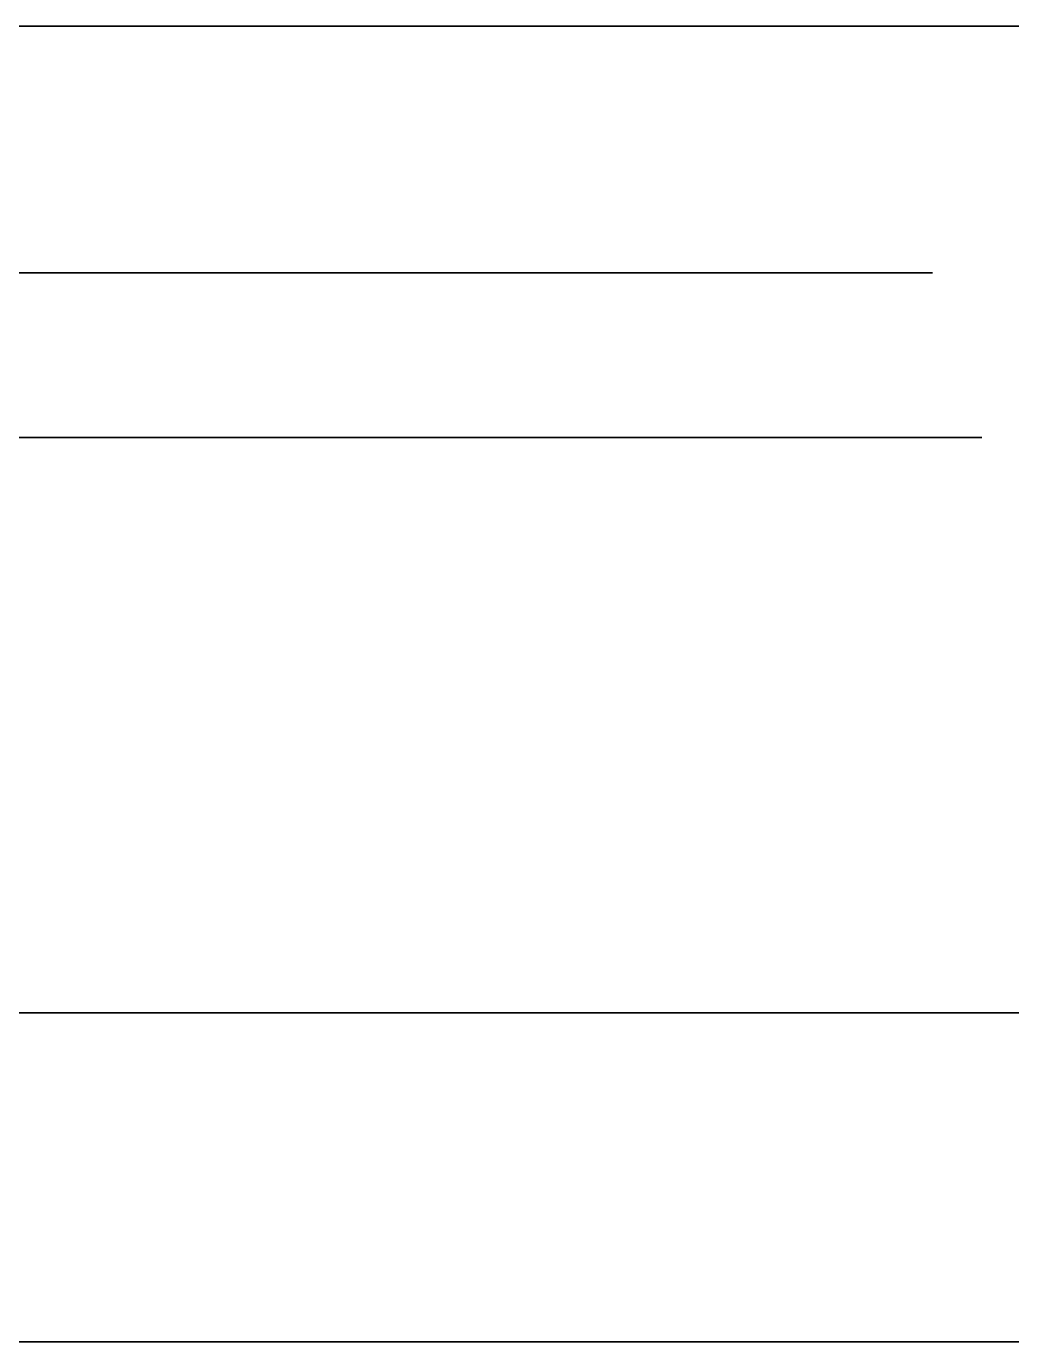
# Model space of a CAD drawing. Header units: centimetres. Extents: x -6.4 to 7.1, y 0 to 33.6.
# Drawn here: x 5.444 to 6.043, y 32.645 to 33.445 of the extents above; entities that cross this region are included whole.
import ezdxf

# ---------------------------------------------------------------- set-up
doc = ezdxf.new("R2010")
doc.units = ezdxf.units.CM
doc.header["$MEASUREMENT"] = 0
for name, color, linetype in [('4. Back Panel v6_Sketch1', 7, 'Continuous'), ('4. Back Panel v6_Sketch11', 7, 'Continuous'), ('4. Back Panel v6_Sketch12', 7, 'Continuous'), ('4. Back Panel v6_Sketch13', 7, 'Continuous'), ('4. Back Panel v6_Sketch14', 7, 'Continuous'), ('4. Back Panel v6_Sketch15', 7, 'Continuous'), ('4. Back Panel v6_Sketch16', 7, 'Continuous'), ('4. Back Panel v6_Sketch17', 7, 'Continuous'), ('4. Back Panel v6_Sketch18', 7, 'Continuous'), ('4. Back Panel v6_Sketch19', 7, 'Continuous'), ('4. Back Panel v6_Sketch2', 7, 'Continuous'), ('4. Back Panel v6_Sketch20', 7, 'Continuous'), ('4. Back Panel v6_Sketch21', 7, 'Continuous'), ('4. Back Panel v6_Sketch22', 7, 'Continuous'), ('4. Back Panel v6_Sketch23', 7, 'Continuous'), ('4. Back Panel v6_Sketch24', 7, 'Continuous'), ('4. Back Panel v6_Sketch25', 7, 'Continuous'), ('4. Back Panel v6_Sketch26', 7, 'Continuous'), ('4. Back Panel v6_Sketch29', 7, 'Continuous'), ('4. Back Panel v6_Sketch3', 7, 'Continuous'), ('4. Back Panel v6_Sketch31', 7, 'Continuous'), ('4. Back Panel v6_Sketch32', 7, 'Continuous'), ('4. Back Panel v6_Sketch33', 7, 'Continuous'), ('4. Back Panel v6_Sketch34', 7, 'Continuous'), ('4. Back Panel v6_Sketch36', 7, 'Continuous'), ('4. Back Panel v6_Sketch37', 7, 'Continuous'), ('4. Back Panel v6_Sketch38', 7, 'Continuous'), ('4. Back Panel v6_Sketch39', 7, 'Continuous'), ('4. Back Panel v6_Sketch6', 7, 'Continuous'), ('4. Back Panel v6_Sketch7', 7, 'Continuous'), ('4. Back Panel v6_Sketch8', 7, 'Continuous'), ('4. Back Panel v6_Sketch9', 7, 'Continuous')]:
    doc.layers.add(name, color=color, linetype=linetype)

# ---------------------------------------------------------------- blocks, each defined once
blk = doc.blocks.new('4.BackPanelv6')
at = {"layer": '4. Back Panel v6_Sketch1'}
for p, q in [((6.55, 0, -10.8), (-6.55, 0, 10.8)), ((-6.55, 0, -10.8), (6.55, 0, 10.8)), ((6.55, 0, 10.8), (-6.55, 0, 10.8)), ((-6.55, 0, -10.8), (6.55, 0, -10.8))]:
    blk.add_line(p, q, dxfattribs=at)
at = {"layer": '4. Back Panel v6_Sketch11'}
for p, q in [((5.375, 0.2, 7.345), (-5.375, 0.2, 7.345)), ((-5.0689, 0.2, -10.225), (5.06924, 0.2, -10.225)), ((4.46, 0.2, 4.72), (5.93, 0.2, 4.72)), ((5.93, 0.2, -7.56), (4.46, 0.2, -7.56)), ((5.20812, 0.2, -10.16892), (5.94387, 0.2, -9.45898)), ((5.475, 0.2, 7.0275), (5.475, 0.2, 7.445))]:
    blk.add_line(p, q, dxfattribs=at)
at = {"layer": '4. Back Panel v6_Sketch11', "extrusion": (0, -1, 0)}
for centre, radius, start, end in [((5.06924, -10.025, -0.2), 0.2, 270, 313.97697), ((5.375, 7.445, -0.2), 0.1, 270, 0), ((5.8125, 7.0275, -0.2), 0.3375, 180, 0)]:
    blk.add_arc(centre, radius, start, end, dxfattribs=at)
at = {"layer": '4. Back Panel v6_Sketch12'}
for p, q in [((-6.55, 0, -10.8), (6.55, 0, -10.8)), ((6.55, 0, 10.8), (-6.55, 0, 10.8)), ((-5.375, 0, 7.345), (5.375, 0, 7.345)), ((5.06924, 0, -10.225), (-5.0689, 0, -10.225)), ((5.94387, 0, -9.45898), (5.20812, 0, -10.16892)), ((5.475, 0, 7.445), (5.475, 0, 7.6625))]:
    blk.add_line(p, q, dxfattribs=at)
at = {"layer": '4. Back Panel v6_Sketch12', "extrusion": (0, -1, 0)}
for centre, radius, start, end in [((4.504, 8.899), 0.77593, 40.30967, 139.69033), ((5.06924, -10.025), 0.2, 270, 313.97697), ((5.375, 7.445), 0.1, 270, 0), ((5.8125, 7.6625), 0.3375, 0, 180)]:
    blk.add_arc(centre, radius, start, end, dxfattribs=at)
at = {"layer": '4. Back Panel v6_Sketch12'}
blk.add_open_spline([(5.0957, 0, 9.40097), (5.16854, 0, 9.3291), (5.2264, 0, 9.24349), (5.30802, 0, 9.05194), (5.32978, 0, 8.94734), (5.33268, 0, 8.73218), (5.31248, 0, 8.62368), (5.23093, 0, 8.41704), (5.16916, 0, 8.32138), (5.0429, 0, 8.18992), (4.98905, 0, 8.14571), (4.8712, 0, 8.06996), (4.80744, 0, 8.03891), (4.74074, 0, 8.01554)], degree=3, knots=[0, 0, 0, 0, 0.306989, 0.306989, 0.624196, 0.624196, 0.951614, 0.951614, 1.289239, 1.289239, 1.496938, 1.496938, 1.708329, 1.708329, 1.708329, 1.708329], dxfattribs=at)
at = {"layer": '4. Back Panel v6_Sketch13'}
for p, q in [((5.375, 0.2, 7.345), (-5.375, 0.2, 7.345)), ((-5.0689, 0.2, -10.225), (5.06924, 0.2, -10.225)), ((5.93, 0.2, -7.56), (4.46, 0.2, -7.56)), ((4.46, 0.2, 4.72), (5.93, 0.2, 4.72)), ((5.20812, 0.2, -10.16892), (5.94387, 0.2, -9.45898)), ((5.475, 0.2, 7.0275), (5.475, 0.2, 7.445))]:
    blk.add_line(p, q, dxfattribs=at)
at = {"layer": '4. Back Panel v6_Sketch13', "extrusion": (0, -1, 0)}
for centre, radius, start, end in [((5.06924, -10.025, -0.2), 0.2, 270, 313.97697), ((5.375, 7.445, -0.2), 0.1, 270, 0), ((5.8125, 7.0275, -0.2), 0.3375, 180, 0)]:
    blk.add_arc(centre, radius, start, end, dxfattribs=at)
at = {"layer": '4. Back Panel v6_Sketch14'}
for p, q in [((6.55, 0, 10.8), (-6.55, 0, 10.8)), ((-6.55, 0, -10.8), (6.55, 0, -10.8)), ((-5.375, 0, 7.345), (5.375, 0, 7.345)), ((5.06924, 0, -10.225), (-5.0689, 0, -10.225)), ((5.94387, 0, -9.45898), (5.20812, 0, -10.16892)), ((5.475, 0, 7.445), (5.475, 0, 7.6625))]:
    blk.add_line(p, q, dxfattribs=at)
at = {"layer": '4. Back Panel v6_Sketch14', "extrusion": (0, -1, 0)}
for centre, radius, start, end in [((4.504, 8.899), 0.77593, 40.30967, 139.69033), ((5.06924, -10.025), 0.2, 270, 313.97697), ((5.375, 7.445), 0.1, 270, 0), ((5.8125, 7.6625), 0.3375, 0, 180)]:
    blk.add_arc(centre, radius, start, end, dxfattribs=at)
at = {"layer": '4. Back Panel v6_Sketch14'}
blk.add_open_spline([(5.0957, 0, 9.40097), (5.16854, 0, 9.3291), (5.2264, 0, 9.24349), (5.30802, 0, 9.05194), (5.32978, 0, 8.94734), (5.33268, 0, 8.73218), (5.31248, 0, 8.62368), (5.23093, 0, 8.41704), (5.16916, 0, 8.32138), (5.0429, 0, 8.18992), (4.98905, 0, 8.14571), (4.8712, 0, 8.06996), (4.80744, 0, 8.03891), (4.74074, 0, 8.01554)], degree=3, knots=[0, 0, 0, 0, 0.306989, 0.306989, 0.624196, 0.624196, 0.951614, 0.951614, 1.289239, 1.289239, 1.496938, 1.496938, 1.708329, 1.708329, 1.708329, 1.708329], dxfattribs=at)
at = {"layer": '4. Back Panel v6_Sketch15'}
for p, q in [((5.375, 0.2, 7.345), (-5.375, 0.2, 7.345)), ((-5.0689, 0.2, -10.225), (5.06924, 0.2, -10.225)), ((5.29358, 0.2, 5.28), (3.7, 0.2, 5.28)), ((5.93, 0.2, -7.56), (4.46, 0.2, -7.56)), ((4.46, 0.2, 4.72), (5.93, 0.2, 4.72)), ((4.91, 0.2, 5.28), (5.51, 0.2, 5.28)), ((5.51, 0.2, 6.18), (4.91, 0.2, 6.18)), ((5.20812, 0.2, -10.16892), (5.94387, 0.2, -9.45898)), ((5.29358, 0.2, 4.72), (5.29358, 0.2, 5.28)), ((5.475, 0.2, 7.0275), (5.475, 0.2, 7.445)), ((5.61, 0.2, 5.38), (5.61, 0.2, 6.08))]:
    blk.add_line(p, q, dxfattribs=at)
at = {"layer": '4. Back Panel v6_Sketch15', "extrusion": (0, -1, 0)}
for centre, radius, start, end in [((5.06924, -10.025, -0.2), 0.2, 270, 313.97697), ((5.375, 7.445, -0.2), 0.1, 270, 0), ((5.8125, 7.0275, -0.2), 0.3375, 180, 0), ((5.51, 6.08, -0.2), 0.1, 0, 90), ((5.51, 5.38, -0.2), 0.1, 270, 0)]:
    blk.add_arc(centre, radius, start, end, dxfattribs=at)
at = {"layer": '4. Back Panel v6_Sketch15'}
blk.add_point((5.61, 0.2, 5.28), dxfattribs=at)
at = {"layer": '4. Back Panel v6_Sketch16'}
for p, q in [((5.51, 0.65, 6.18), (4.91, 0.65, 6.18)), ((4.91, 0.65, 5.28), (5.51, 0.65, 5.28)), ((5.355, 0.65, 5.385), (5.065, 0.65, 6.075)), ((5.065, 0.65, 5.385), (5.355, 0.65, 6.075)), ((5.065, 0.65, 5.435), (5.065, 0.65, 6.025)), ((5.115, 0.65, 6.075), (5.305, 0.65, 6.075)), ((5.305, 0.65, 5.385), (5.115, 0.65, 5.385)), ((5.355, 0.65, 6.025), (5.355, 0.65, 5.435)), ((5.61, 0.65, 5.38), (5.61, 0.65, 6.08))]:
    blk.add_line(p, q, dxfattribs=at)
at = {"layer": '4. Back Panel v6_Sketch16', "extrusion": (0, -1, 0)}
for centre, radius, start, end in [((5.115, 5.435, -0.65), 0.05, 180, 270), ((5.115, 6.025, -0.65), 0.05, 90, 180), ((5.305, 5.435, -0.65), 0.05, 270, 0), ((5.305, 6.025, -0.65), 0.05, 0, 90), ((5.51, 5.38, -0.65), 0.1, 270, 0), ((5.51, 6.08, -0.65), 0.1, 0, 90)]:
    blk.add_arc(centre, radius, start, end, dxfattribs=at)
at = {"layer": '4. Back Panel v6_Sketch16'}
blk.add_point((5.21, 0.65, 5.73), dxfattribs=at)
at = {"layer": '4. Back Panel v6_Sketch17'}
for p, q in [((5.375, 0.2, 7.345), (-5.375, 0.2, 7.345)), ((-5.0689, 0.2, -10.225), (5.06924, 0.2, -10.225)), ((5.93, 0.2, -7.56), (4.46, 0.2, -7.56)), ((4.46, 0.2, 4.72), (5.93, 0.2, 4.72)), ((4.91, 0.2, 6.18), (5.51, 0.2, 6.18)), ((5.51, 0.2, 5.28), (4.91, 0.2, 5.28)), ((4.965, 0.2, -8.9775), (5.3025, 0.2, -8.9775)), ((5.3025, 0.2, -8.9775), (4.965, 0.2, -8.9775)), ((5.20812, 0.2, -10.16892), (5.94387, 0.2, -9.45898)), ((5.3025, 0.2, -8.9775), (5.64, 0.2, -8.9775)), ((5.3025, 0.2, -8.015), (5.3025, 0.2, -8.41)), ((5.3025, 0.2, -8.3525), (5.3025, 0.2, -8.9775)), ((5.3025, 0.2, -8.3525), (5.3025, 0.2, -8.9775)), ((5.3025, 0.2, -8.9775), (5.3025, 0.2, -8.3525)), ((5.475, 0.2, 7.0275), (5.475, 0.2, 7.445)), ((5.61, 0.2, 6.08), (5.61, 0.2, 5.38)), ((5.64, 0.2, -8.9775), (5.64, 0.2, -8.3525))]:
    blk.add_line(p, q, dxfattribs=at)
at = {"layer": '4. Back Panel v6_Sketch17', "extrusion": (0, -1, 0)}
for centre in [(5.3025, -8.3525, -0.2), (5.3025, -8.9775, -0.2)]:
    blk.add_circle(centre, 0.3375, dxfattribs=at)
for centre, radius, start, end in [((5.06924, -10.025, -0.2), 0.2, 270, 313.97697), ((5.375, 7.445, -0.2), 0.1, 270, 0), ((5.8125, 7.0275, -0.2), 0.3375, 180, 0), ((5.51, 5.38, -0.2), 0.1, 270, 0), ((5.51, 6.08, -0.2), 0.1, 0, 90)]:
    blk.add_arc(centre, radius, start, end, dxfattribs=at)
at = {"layer": '4. Back Panel v6_Sketch18'}
blk.add_line((5.64, 0.55, -8.9775), (5.64, 0.55, -8.3525), dxfattribs=at)
at = {"layer": '4. Back Panel v6_Sketch18', "extrusion": (0, -1, 0)}
for centre in [(5.3025, -8.3525, -0.55), (5.3025, -8.9775, -0.55)]:
    blk.add_circle(centre, 0.225, dxfattribs=at)
for centre, start, end in [((5.3025, -8.9775, -0.55), 180, 360), ((5.3025, -8.3525, -0.55), 360, 180)]:
    blk.add_arc(centre, 0.3375, start, end, dxfattribs=at)
at = {"layer": '4. Back Panel v6_Sketch19'}
for p, q in [((5.375, 0.2, 7.345), (-5.375, 0.2, 7.345)), ((-5.0689, 0.2, -10.225), (5.06924, 0.2, -10.225)), ((5.93, 0.2, -7.56), (4.46, 0.2, -7.56)), ((4.46, 0.2, 4.72), (5.93, 0.2, 4.72)), ((5.51, 0.2, 5.28), (4.91, 0.2, 5.28)), ((4.91, 0.2, 6.18), (5.51, 0.2, 6.18)), ((5.57599, 0.2, -9.81395), (5.04599, 0.2, -9.81395)), ((5.20812, 0.2, -10.16892), (5.94387, 0.2, -9.45898)), ((5.475, 0.2, 7.0275), (5.475, 0.2, 7.445)), ((5.61, 0.2, 6.08), (5.61, 0.2, 5.38)), ((5.64, 0.2, -8.3525), (5.64, 0.2, -8.9775))]:
    blk.add_line(p, q, dxfattribs=at)
at = {"layer": '4. Back Panel v6_Sketch19', "extrusion": (0, -1, 0)}
for centre, radius, start, end in [((5.3025, -8.9775, -0.2), 0.3375, 180, 360), ((5.3025, -8.3525, -0.2), 0.3375, 360, 180), ((5.06924, -10.025, -0.2), 0.2, 270, 313.97697), ((5.375, 7.445, -0.2), 0.1, 270, 0), ((5.8125, 7.0275, -0.2), 0.3375, 180, 0), ((5.51, 5.38, -0.2), 0.1, 270, 0), ((5.51, 6.08, -0.2), 0.1, 0, 90)]:
    blk.add_arc(centre, radius, start, end, dxfattribs=at)
at = {"layer": '4. Back Panel v6_Sketch2'}
for p, q in [((-6.55, 0, -10.8), (6.55, 0, -10.8)), ((-6.55, 0, 10.8), (6.55, 0, 10.8)), ((6.55, 0, 10.8), (-6.55, 0, 10.8)), ((-6.55, 0, -10.8), (6.55, 0, -10.8)), ((6.55, 0, 6.52), (-4.98, 0, 6.52)), ((6.55, 0, -9.36), (-4.98, 0, -9.36)), ((6.55, 0, 10.8), (4.26, 0, 10.8)), ((6.55, 0, -10.8), (4.26, 0, -10.8)), ((4.46, 0, -7.56), (5.93, 0, -7.56)), ((4.46, 0, 4.72), (5.93, 0, 4.72))]:
    blk.add_line(p, q, dxfattribs=at)
at = {"layer": '4. Back Panel v6_Sketch20'}
for p, q in [((5.375, 0.2, 7.345), (-5.375, 0.2, 7.345)), ((-5.0689, 0.2, -10.225), (5.06924, 0.2, -10.225)), ((0.5148, 0.2, 6.867), (6.15, 0.2, 6.867)), ((5.93, 0.2, -7.56), (4.46, 0.2, -7.56)), ((4.46, 0.2, 4.72), (5.93, 0.2, 4.72)), ((6.15, 0.2, 6.867), (4.814, 0.2, 6.867)), ((4.91, 0.2, 6.18), (5.51, 0.2, 6.18)), ((5.51, 0.2, 5.28), (4.91, 0.2, 5.28)), ((5.20812, 0.2, -10.16892), (5.94387, 0.2, -9.45898)), ((5.475, 0.2, 7.0275), (5.475, 0.2, 7.445)), ((5.61, 0.2, 6.08), (5.61, 0.2, 5.38)), ((5.64, 0.2, -8.3525), (5.64, 0.2, -8.9775))]:
    blk.add_line(p, q, dxfattribs=at)
at = {"layer": '4. Back Panel v6_Sketch20', "extrusion": (0, -1, 0)}
for centre, radius, start, end in [((5.3025, -8.9775, -0.2), 0.3375, 180, 360), ((5.3025, -8.3525, -0.2), 0.3375, 360, 180), ((5.06924, -10.025, -0.2), 0.2, 270, 313.97697), ((5.375, 7.445, -0.2), 0.1, 270, 0), ((5.8125, 7.0275, -0.2), 0.3375, 180, 0), ((5.51, 5.38, -0.2), 0.1, 270, 0), ((5.51, 6.08, -0.2), 0.1, 0, 90)]:
    blk.add_arc(centre, radius, start, end, dxfattribs=at)
at = {"layer": '4. Back Panel v6_Sketch21'}
for p, q in [((6.55, 0.8, -10.8), (-6.55, 0.8, -10.8)), ((-6.55, 0.8, 10.8), (6.55, 0.8, 10.8)), ((4.46, 0.8, -7.56), (5.93, 0.8, -7.56)), ((5.93, 0.8, 4.72), (4.46, 0.8, 4.72)), ((5.065, 0.8, 6.025), (5.065, 0.8, 5.435)), ((5.305, 0.8, 6.075), (5.115, 0.8, 6.075)), ((5.115, 0.8, 5.385), (5.305, 0.8, 5.385)), ((5.355, 0.8, 5.435), (5.355, 0.8, 6.025))]:
    blk.add_line(p, q, dxfattribs=at)
at = {"layer": '4. Back Panel v6_Sketch21', "extrusion": (0, 1, 0)}
for centre in [(-5.3025, -8.9775, 0.8), (-5.3025, -8.3525, 0.8), (-5.8125, 7.6625, 0.8), (-5.8125, 7.0275, 0.8)]:
    blk.add_circle(centre, 0.225, dxfattribs=at)
for centre, radius, start, end in [((-4.504, 8.899, 0.8), 0.77594, 112.30967, 211.69033), ((-5.115, 6.025, 0.8), 0.05, 0, 90), ((-5.115, 5.435, 0.8), 0.05, 270, 0), ((-5.305, 6.025, 0.8), 0.05, 90, 180), ((-5.305, 5.435, 0.8), 0.05, 180, 270)]:
    blk.add_arc(centre, radius, start, end, dxfattribs=at)
at = {"layer": '4. Back Panel v6_Sketch21'}
blk.add_open_spline([(3.73693, 0.8, 8.40085), (3.8079, 0.8, 8.30772), (3.89613, 0.8, 8.22914), (4.09509, 0.8, 8.11253), (4.20323, 0.8, 8.0745), (4.42467, 0.8, 8.04315), (4.53564, 0.8, 8.04884), (4.74564, 0.8, 8.1022), (4.84297, 0.8, 8.14809), (4.97852, 0.8, 8.24867), (5.02402, 0.8, 8.29142), (5.10325, 0.8, 8.38577), (5.13692, 0.8, 8.43686), (5.16424, 0.8, 8.49138)], degree=3, knots=[0, 0, 0, 0, 0.351258, 0.351258, 0.692283, 0.692283, 1.02307, 1.02307, 1.343614, 1.343614, 1.530785, 1.530785, 1.714269, 1.714269, 1.714269, 1.714269], dxfattribs=at)
at = {"layer": '4. Back Panel v6_Sketch22'}
for p, q in [((-6.55, 0.8, 10.8), (6.55, 0.8, 10.8)), ((6.55, 0.8, -10.8), (-6.55, 0.8, -10.8)), ((4.46, 0.8, -7.56), (5.93, 0.8, -7.56)), ((5.93, 0.8, 4.72), (4.46, 0.8, 4.72)), ((5.065, 0.8, 6.025), (5.065, 0.8, 5.435)), ((5.115, 0.8, 5.385), (5.305, 0.8, 5.385)), ((5.305, 0.8, 6.075), (5.115, 0.8, 6.075)), ((5.355, 0.8, 5.435), (5.355, 0.8, 6.025)), ((5.5525, 0.8, 7.0275), (5.5525, 0.8, 7.6625)), ((5.8125, 0.8, 7.6625), (5.5525, 0.8, 7.6625)), ((5.8125, 0.8, 7.0275), (5.5525, 0.8, 7.0275)), ((5.5525, 0.8, 7.6625), (5.8125, 0.8, 7.6625))]:
    blk.add_line(p, q, dxfattribs=at)
at = {"layer": '4. Back Panel v6_Sketch22', "extrusion": (0, 1, 0)}
for centre, radius in [((-5.3025, -8.3525, 0.8), 0.225), ((-5.3025, -8.9775, 0.8), 0.225), ((-5.8125, 7.6625, 0.8), 0.26), ((-5.8125, 7.0275, 0.8), 0.26), ((-5.8125, 7.0275, 0.8), 0.225), ((-5.8125, 7.6625, 0.8), 0.225)]:
    blk.add_circle(centre, radius, dxfattribs=at)
for centre, radius, start, end in [((-4.504, 8.899, 0.8), 0.77594, 112.30967, 211.69033), ((-5.115, 5.435, 0.8), 0.05, 270, 0), ((-5.115, 6.025, 0.8), 0.05, 0, 90), ((-5.305, 5.435, 0.8), 0.05, 180, 270), ((-5.305, 6.025, 0.8), 0.05, 90, 180)]:
    blk.add_arc(centre, radius, start, end, dxfattribs=at)
at = {"layer": '4. Back Panel v6_Sketch22'}
blk.add_open_spline([(3.73693, 0.8, 8.40085), (3.8079, 0.8, 8.30772), (3.89613, 0.8, 8.22914), (4.09509, 0.8, 8.11253), (4.20323, 0.8, 8.0745), (4.42467, 0.8, 8.04315), (4.53564, 0.8, 8.04884), (4.74564, 0.8, 8.1022), (4.84297, 0.8, 8.14809), (4.97852, 0.8, 8.24867), (5.02402, 0.8, 8.29142), (5.10325, 0.8, 8.38577), (5.13692, 0.8, 8.43686), (5.16424, 0.8, 8.49138)], degree=3, knots=[0, 0, 0, 0, 0.351258, 0.351258, 0.692283, 0.692283, 1.02307, 1.02307, 1.343614, 1.343614, 1.530785, 1.530785, 1.714269, 1.714269, 1.714269, 1.714269], dxfattribs=at)
at = {"layer": '4. Back Panel v6_Sketch23'}
for p, q in [((5.375, 0.2, 7.345), (-5.375, 0.2, 7.345)), ((-5.0689, 0.2, -10.225), (5.06924, 0.2, -10.225)), ((4.46, 0.2, 4.72), (5.93, 0.2, 4.72)), ((5.93, 0.2, -7.56), (4.46, 0.2, -7.56)), ((5.51, 0.2, 5.28), (4.91, 0.2, 5.28)), ((4.91, 0.2, 6.18), (5.51, 0.2, 6.18)), ((5.20812, 0.2, -10.16892), (5.94387, 0.2, -9.45898)), ((5.475, 0.2, 7.0275), (5.475, 0.2, 7.445)), ((5.61, 0.2, 6.08), (5.61, 0.2, 5.38)), ((5.64, 0.2, -8.3525), (5.64, 0.2, -8.9775))]:
    blk.add_line(p, q, dxfattribs=at)
at = {"layer": '4. Back Panel v6_Sketch23', "extrusion": (0, -1, 0)}
for centre, radius, start, end in [((5.3025, -8.9775, -0.2), 0.3375, 180, 360), ((5.3025, -8.3525, -0.2), 0.3375, 360, 180), ((5.06924, -10.025, -0.2), 0.2, 270, 313.97697), ((5.375, 7.445, -0.2), 0.1, 270, 0), ((5.8125, 7.0275, -0.2), 0.3375, 180, 0), ((5.51, 6.08, -0.2), 0.1, 0, 90), ((5.51, 5.38, -0.2), 0.1, 270, 0)]:
    blk.add_arc(centre, radius, start, end, dxfattribs=at)
at = {"layer": '4. Back Panel v6_Sketch24'}
for p, q in [((5.375, 0.2, 7.345), (-5.375, 0.2, 7.345)), ((-5.0689, 0.2, -10.225), (5.06924, 0.2, -10.225)), ((5.93, 0.2, -7.56), (4.46, 0.2, -7.56)), ((4.46, 0.2, 4.72), (5.93, 0.2, 4.72)), ((4.91, 0.2, 6.18), (5.51, 0.2, 6.18)), ((5.51, 0.2, 5.28), (4.91, 0.2, 5.28)), ((5.20812, 0.2, -10.16892), (5.94387, 0.2, -9.45898)), ((5.475, 0.2, 7.0275), (5.475, 0.2, 7.445)), ((5.61, 0.2, 6.08), (5.61, 0.2, 5.38)), ((5.64, 0.2, -8.3525), (5.64, 0.2, -8.9775))]:
    blk.add_line(p, q, dxfattribs=at)
at = {"layer": '4. Back Panel v6_Sketch24', "extrusion": (0, -1, 0)}
for centre, radius, start, end in [((5.3025, -8.3525, -0.2), 0.3375, 360, 180), ((5.3025, -8.9775, -0.2), 0.3375, 180, 360), ((5.06924, -10.025, -0.2), 0.2, 270, 313.97697), ((5.375, 7.445, -0.2), 0.1, 270, 0), ((5.8125, 7.0275, -0.2), 0.3375, 180, 0), ((5.51, 5.38, -0.2), 0.1, 270, 0), ((5.51, 6.08, -0.2), 0.1, 0, 90)]:
    blk.add_arc(centre, radius, start, end, dxfattribs=at)
at = {"layer": '4. Back Panel v6_Sketch25'}
for p, q in [((5.375, 0.2, 7.345), (-5.375, 0.2, 7.345)), ((-5.0689, 0.2, -10.225), (5.06924, 0.2, -10.225)), ((5.93, 0.2, -7.56), (4.46, 0.2, -7.56)), ((4.46, 0.2, 4.72), (5.93, 0.2, 4.72)), ((5.51, 0.2, 5.28), (4.91, 0.2, 5.28)), ((4.91, 0.2, 6.18), (5.51, 0.2, 6.18)), ((5.20812, 0.2, -10.16892), (5.94387, 0.2, -9.45898)), ((5.475, 0.2, 7.0275), (5.475, 0.2, 7.445)), ((5.61, 0.2, 6.08), (5.61, 0.2, 5.38)), ((5.64, 0.2, -8.3525), (5.64, 0.2, -8.9775))]:
    blk.add_line(p, q, dxfattribs=at)
at = {"layer": '4. Back Panel v6_Sketch25', "extrusion": (0, -1, 0)}
for centre, radius, start, end in [((5.3025, -8.9775, -0.2), 0.3375, 180, 360), ((5.3025, -8.3525, -0.2), 0.3375, 360, 180), ((5.06924, -10.025, -0.2), 0.2, 270, 313.97697), ((5.375, 7.445, -0.2), 0.1, 270, 0), ((5.8125, 7.0275, -0.2), 0.3375, 180, 0), ((5.51, 5.38, -0.2), 0.1, 270, 0), ((5.51, 6.08, -0.2), 0.1, 0, 90)]:
    blk.add_arc(centre, radius, start, end, dxfattribs=at)
at = {"layer": '4. Back Panel v6_Sketch26'}
for p, q in [((5.375, 0.2, 7.345), (-5.375, 0.2, 7.345)), ((-5.0689, 0.2, -10.225), (5.06924, 0.2, -10.225)), ((5.93, 0.2, -7.56), (4.46, 0.2, -7.56)), ((4.46, 0.2, 4.72), (5.93, 0.2, 4.72)), ((5.51, 0.2, 5.28), (4.91, 0.2, 5.28)), ((4.91, 0.2, 6.18), (5.51, 0.2, 6.18)), ((5.20812, 0.2, -10.16892), (5.94387, 0.2, -9.45898)), ((5.475, 0.2, 7.0275), (5.475, 0.2, 7.445)), ((5.61, 0.2, 6.08), (5.61, 0.2, 5.38)), ((5.64, 0.2, -8.3525), (5.64, 0.2, -8.9775))]:
    blk.add_line(p, q, dxfattribs=at)
at = {"layer": '4. Back Panel v6_Sketch26', "extrusion": (0, -1, 0)}
for centre, radius, start, end in [((5.3025, -8.9775, -0.2), 0.3375, 180, 360), ((5.3025, -8.3525, -0.2), 0.3375, 360, 180), ((5.06924, -10.025, -0.2), 0.2, 270, 313.97697), ((5.375, 7.445, -0.2), 0.1, 270, 0), ((5.8125, 7.0275, -0.2), 0.3375, 180, 0), ((5.51, 6.08, -0.2), 0.1, 0, 90), ((5.51, 5.38, -0.2), 0.1, 270, 0)]:
    blk.add_arc(centre, radius, start, end, dxfattribs=at)
at = {"layer": '4. Back Panel v6_Sketch29'}
for p, q in [((-6.55, 0.8, -10.8), (6.55, 0.8, -10.8)), ((5.05, 0.8, -10.8), (6.55, 0.8, -10.8)), ((6.55, 0, -10.8), (-6.55, 0, -10.8)), ((6.55, 0, -10.8), (5.05, 0, -10.8))]:
    blk.add_line(p, q, dxfattribs=at)
at = {"layer": '4. Back Panel v6_Sketch3'}
for p, q in [((6.55, 0, 10.8), (-6.55, 0, 10.8)), ((-6.55, 0, 6.52), (6.55, 0, 6.52)), ((-6.55, 0, 10.8), (6.55, 0, 10.8)), ((-6.55, 0, -10.8), (6.55, 0, -10.8)), ((6.55, 0, 10.8), (3, 0, 10.8)), ((3, 0, 6.52), (6.55, 0, 6.52)), ((4.46, 0, 4.72), (5.93, 0, 4.72)), ((5.93, 0, -7.56), (4.46, 0, -7.56))]:
    blk.add_line(p, q, dxfattribs=at)
at = {"layer": '4. Back Panel v6_Sketch31'}
for p, q in [((-6.55, 0.8, 10.8), (6.55, 0.8, 10.8)), ((5.93, 0.8, 4.72), (4.46, 0.8, 4.72)), ((4.46, 0.8, -7.56), (5.93, 0.8, -7.56)), ((5.0425, 0.8, -8.9775), (5.5625, 0.8, -8.9775)), ((5.5625, 0.8, -8.3525), (5.0425, 0.8, -8.3525)), ((6.55, 0.8, -10.8), (5.05, 0.8, -10.8)), ((5.065, 0.8, 6.025), (5.065, 0.8, 5.435)), ((5.115, 0.8, 5.385), (5.305, 0.8, 5.385)), ((5.305, 0.8, 6.075), (5.115, 0.8, 6.075)), ((5.3025, 0.8, -8.3525), (5.5625, 0.8, -8.3525)), ((5.355, 0.8, 5.435), (5.355, 0.8, 6.025)), ((5.4825, 0.8, 7.6625), (5.4825, 0.8, 7.0275)), ((5.5625, 0.8, -8.9775), (5.5625, 0.8, -8.3525))]:
    blk.add_line(p, q, dxfattribs=at)
at = {"layer": '4. Back Panel v6_Sketch31', "extrusion": (0, 1, 0)}
for centre, radius in [((-5.3025, -8.9775, 0.8), 0.26), ((-5.3025, -8.3525, 0.8), 0.26), ((-5.3025, -8.3525, 0.8), 0.225), ((-5.3025, -8.9775, 0.8), 0.225)]:
    blk.add_circle(centre, radius, dxfattribs=at)
for centre, radius, start, end in [((-4.504, 8.899, 0.8), 0.77594, 112.30967, 211.69033), ((-5.115, 5.435, 0.8), 0.05, 270, 0), ((-5.115, 6.025, 0.8), 0.05, 0, 90), ((-5.305, 6.025, 0.8), 0.05, 90, 180), ((-5.305, 5.435, 0.8), 0.05, 180, 270), ((-5.8125, 7.6625, 0.8), 0.33, 360, 180), ((-5.8125, 7.0275, 0.8), 0.33, 180, 0)]:
    blk.add_arc(centre, radius, start, end, dxfattribs=at)
at = {"layer": '4. Back Panel v6_Sketch31'}
blk.add_open_spline([(3.73693, 0.8, 8.40085), (3.8079, 0.8, 8.30772), (3.89613, 0.8, 8.22914), (4.09509, 0.8, 8.11253), (4.20323, 0.8, 8.0745), (4.42467, 0.8, 8.04315), (4.53564, 0.8, 8.04884), (4.74564, 0.8, 8.1022), (4.84297, 0.8, 8.14809), (4.97852, 0.8, 8.24867), (5.02402, 0.8, 8.29142), (5.10325, 0.8, 8.38577), (5.13692, 0.8, 8.43686), (5.16424, 0.8, 8.49138)], degree=3, knots=[0, 0, 0, 0, 0.351258, 0.351258, 0.692283, 0.692283, 1.02307, 1.02307, 1.343614, 1.343614, 1.530785, 1.530785, 1.714269, 1.714269, 1.714269, 1.714269], dxfattribs=at)
at = {"layer": '4. Back Panel v6_Sketch32'}
for p, q in [((-6.55, 0.8, 10.8), (6.55, 0.8, 10.8)), ((5.93, 0.8, 4.72), (4.46, 0.8, 4.72)), ((4.46, 0.8, -7.56), (5.93, 0.8, -7.56)), ((6.55, 0.8, -10.8), (5.05, 0.8, -10.8)), ((5.065, 0.8, 6.025), (5.065, 0.8, 5.435)), ((5.115, 0.8, 5.385), (5.305, 0.8, 5.385)), ((5.305, 0.8, 6.075), (5.115, 0.8, 6.075)), ((5.355, 0.8, 5.435), (5.355, 0.8, 6.025)), ((5.4825, 0.8, 7.6625), (5.4825, 0.8, 7.0275)), ((5.6375, 0.8, -8.9775), (5.6375, 0.8, -8.3525))]:
    blk.add_line(p, q, dxfattribs=at)
at = {"layer": '4. Back Panel v6_Sketch32', "extrusion": (0, 1, 0)}
for centre, radius, start, end in [((-4.504, 8.899, 0.8), 0.77594, 112.30967, 211.69033), ((-5.3025, -8.3525, 0.8), 0.335, 0, 180), ((-5.3025, -8.9775, 0.8), 0.335, 180, 0), ((-5.115, 5.435, 0.8), 0.05, 270, 0), ((-5.115, 6.025, 0.8), 0.05, 0, 90), ((-5.305, 5.435, 0.8), 0.05, 180, 270), ((-5.305, 6.025, 0.8), 0.05, 90, 180), ((-5.8125, 7.0275, 0.8), 0.33, 180, 0), ((-5.8125, 7.6625, 0.8), 0.33, 360, 180)]:
    blk.add_arc(centre, radius, start, end, dxfattribs=at)
at = {"layer": '4. Back Panel v6_Sketch32'}
blk.add_open_spline([(3.73693, 0.8, 8.40085), (3.8079, 0.8, 8.30772), (3.89613, 0.8, 8.22914), (4.09509, 0.8, 8.11253), (4.20323, 0.8, 8.0745), (4.42467, 0.8, 8.04315), (4.53564, 0.8, 8.04884), (4.74564, 0.8, 8.1022), (4.84297, 0.8, 8.14809), (4.97852, 0.8, 8.24867), (5.02402, 0.8, 8.29142), (5.10325, 0.8, 8.38577), (5.13692, 0.8, 8.43686), (5.16424, 0.8, 8.49138)], degree=3, knots=[0, 0, 0, 0, 0.351258, 0.351258, 0.692283, 0.692283, 1.02307, 1.02307, 1.343614, 1.343614, 1.530785, 1.530785, 1.714269, 1.714269, 1.714269, 1.714269], dxfattribs=at)
at = {"layer": '4. Back Panel v6_Sketch33'}
for p, q in [((-6.55, 0.8, -10.8), (6.55, 0.8, -10.8)), ((6.55, 0.8, -9.87), (-6.55, 0.8, -9.87)), ((-6.55, 0.8, 10.8), (6.55, 0.8, 10.8)), ((5.93, 0.8, 4.72), (4.46, 0.8, 4.72)), ((4.46, 0.8, -7.56), (5.93, 0.8, -7.56)), ((6.55, 0.8, -10.8), (5.05, 0.8, -10.8)), ((5.065, 0.8, 6.025), (5.065, 0.8, 5.435)), ((5.115, 0.8, 5.385), (5.305, 0.8, 5.385)), ((5.305, 0.8, 6.075), (5.115, 0.8, 6.075)), ((5.355, 0.8, 5.435), (5.355, 0.8, 6.025)), ((5.4825, 0.8, 7.6625), (5.4825, 0.8, 7.0275)), ((5.6375, 0.8, -8.9775), (5.6375, 0.8, -8.3525))]:
    blk.add_line(p, q, dxfattribs=at)
at = {"layer": '4. Back Panel v6_Sketch33', "extrusion": (0, 1, 0)}
for centre, radius, start, end in [((-4.504, 8.899, 0.8), 0.77594, 112.30967, 211.69033), ((-5.3025, -8.3525, 0.8), 0.335, 0, 180), ((-5.3025, -8.9775, 0.8), 0.335, 180, 0), ((-5.115, 6.025, 0.8), 0.05, 0, 90), ((-5.115, 5.435, 0.8), 0.05, 270, 0), ((-5.305, 6.025, 0.8), 0.05, 90, 180), ((-5.305, 5.435, 0.8), 0.05, 180, 270), ((-5.8125, 7.6625, 0.8), 0.33, 360, 180), ((-5.8125, 7.0275, 0.8), 0.33, 180, 0)]:
    blk.add_arc(centre, radius, start, end, dxfattribs=at)
at = {"layer": '4. Back Panel v6_Sketch33'}
blk.add_open_spline([(3.73693, 0.8, 8.40085), (3.8079, 0.8, 8.30772), (3.89613, 0.8, 8.22914), (4.09509, 0.8, 8.11253), (4.20323, 0.8, 8.0745), (4.42467, 0.8, 8.04315), (4.53564, 0.8, 8.04884), (4.74564, 0.8, 8.1022), (4.84297, 0.8, 8.14809), (4.97852, 0.8, 8.24867), (5.02402, 0.8, 8.29142), (5.10325, 0.8, 8.38577), (5.13692, 0.8, 8.43686), (5.16424, 0.8, 8.49138)], degree=3, knots=[0, 0, 0, 0, 0.351258, 0.351258, 0.692283, 0.692283, 1.02307, 1.02307, 1.343614, 1.343614, 1.530785, 1.530785, 1.714269, 1.714269, 1.714269, 1.714269], dxfattribs=at)
at = {"layer": '4. Back Panel v6_Sketch34'}
for p, q in [((-6.55, 0.8, 10.8), (6.55, 0.8, 10.8)), ((4.46, 0.8, -7.56), (5.93, 0.8, -7.56)), ((5.93, 0.8, 4.72), (4.46, 0.8, 4.72)), ((6.55, 0.8, -10.8), (5.05, 0.8, -10.8)), ((5.065, 0.8, 6.025), (5.065, 0.8, 5.435)), ((5.305, 0.8, 6.075), (5.115, 0.8, 6.075)), ((5.115, 0.8, 5.385), (5.305, 0.8, 5.385)), ((5.355, 0.8, 5.435), (5.355, 0.8, 6.025)), ((5.4825, 0.8, 7.6625), (5.4825, 0.8, 7.0275)), ((5.6375, 0.8, -8.9775), (5.6375, 0.8, -8.3525))]:
    blk.add_line(p, q, dxfattribs=at)
at = {"layer": '4. Back Panel v6_Sketch34', "extrusion": (0, 1, 0)}
for centre, radius, start, end in [((-4.504, 8.899, 0.8), 0.77594, 112.30967, 211.69033), ((-5.3025, -8.9775, 0.8), 0.335, 180, 0), ((-5.3025, -8.3525, 0.8), 0.335, 0, 180), ((-5.115, 5.435, 0.8), 0.05, 270, 0), ((-5.115, 6.025, 0.8), 0.05, 0, 90), ((-5.305, 5.435, 0.8), 0.05, 180, 270), ((-5.305, 6.025, 0.8), 0.05, 90, 180), ((-5.8125, 7.0275, 0.8), 0.33, 180, 0), ((-5.8125, 7.6625, 0.8), 0.33, 360, 180)]:
    blk.add_arc(centre, radius, start, end, dxfattribs=at)
at = {"layer": '4. Back Panel v6_Sketch34'}
blk.add_open_spline([(3.73693, 0.8, 8.40085), (3.8079, 0.8, 8.30772), (3.89613, 0.8, 8.22914), (4.09509, 0.8, 8.11253), (4.20323, 0.8, 8.0745), (4.42467, 0.8, 8.04315), (4.53564, 0.8, 8.04884), (4.74564, 0.8, 8.1022), (4.84297, 0.8, 8.14809), (4.97852, 0.8, 8.24867), (5.02402, 0.8, 8.29142), (5.10325, 0.8, 8.38577), (5.13692, 0.8, 8.43686), (5.16424, 0.8, 8.49138)], degree=3, knots=[0, 0, 0, 0, 0.351258, 0.351258, 0.692283, 0.692283, 1.02307, 1.02307, 1.343614, 1.343614, 1.530785, 1.530785, 1.714269, 1.714269, 1.714269, 1.714269], dxfattribs=at)
at = {"layer": '4. Back Panel v6_Sketch36'}
for p, q in [((-6.55, 0.8, 10.8), (5.78, 0.8, 10.8)), ((4.46, 0.8, -7.56), (5.93, 0.8, -7.56)), ((5.93, 0.8, 4.72), (4.46, 0.8, 4.72)), ((5.78, 0.8, -10.8), (5.05, 0.8, -10.8)), ((5.065, 0.8, 6.025), (5.065, 0.8, 5.435)), ((5.305, 0.8, 6.075), (5.115, 0.8, 6.075)), ((5.115, 0.8, 5.385), (5.305, 0.8, 5.385)), ((5.355, 0.8, 5.435), (5.355, 0.8, 6.025)), ((5.4825, 0.8, 7.6625), (5.4825, 0.8, 7.0275)), ((5.6375, 0.8, -8.9775), (5.6375, 0.8, -8.3525))]:
    blk.add_line(p, q, dxfattribs=at)
at = {"layer": '4. Back Panel v6_Sketch36', "extrusion": (0, 1, 0)}
blk.add_circle((-4.504, 8.899, 0.8), 1.1, dxfattribs=at)
for centre, radius, start, end in [((-4.504, 8.899, 0.8), 0.77594, 112.30967, 211.69033), ((-5.3025, -8.9775, 0.8), 0.335, 180, 0), ((-5.3025, -8.3525, 0.8), 0.335, 0, 180), ((-5.115, 6.025, 0.8), 0.05, 0, 90), ((-5.115, 5.435, 0.8), 0.05, 270, 0), ((-5.305, 6.025, 0.8), 0.05, 90, 180), ((-5.305, 5.435, 0.8), 0.05, 180, 270), ((-5.8125, 7.0275, 0.8), 0.33, 180, 0), ((-5.8125, 7.6625, 0.8), 0.33, 360, 180)]:
    blk.add_arc(centre, radius, start, end, dxfattribs=at)
at = {"layer": '4. Back Panel v6_Sketch36'}
blk.add_open_spline([(3.73693, 0.8, 8.40085), (3.8079, 0.8, 8.30772), (3.89613, 0.8, 8.22914), (4.09509, 0.8, 8.11253), (4.20323, 0.8, 8.0745), (4.42467, 0.8, 8.04315), (4.53564, 0.8, 8.04884), (4.74564, 0.8, 8.1022), (4.84297, 0.8, 8.14809), (4.97852, 0.8, 8.24867), (5.02402, 0.8, 8.29142), (5.10325, 0.8, 8.38577), (5.13692, 0.8, 8.43686), (5.16424, 0.8, 8.49138)], degree=3, knots=[0, 0, 0, 0, 0.351258, 0.351258, 0.692283, 0.692283, 1.02307, 1.02307, 1.343614, 1.343614, 1.530785, 1.530785, 1.714269, 1.714269, 1.714269, 1.714269], dxfattribs=at)
at = {"layer": '4. Back Panel v6_Sketch37'}
for p, q in [((-6.55, 0.8, 10.8), (5.78, 0.8, 10.8)), ((5.93, 0.8, 4.72), (4.46, 0.8, 4.72)), ((4.46, 0.8, -7.56), (5.93, 0.8, -7.56)), ((5.78, 0.8, -10.8), (5.05, 0.8, -10.8)), ((5.065, 0.8, 6.025), (5.065, 0.8, 5.435)), ((5.305, 0.8, 6.075), (5.115, 0.8, 6.075)), ((5.115, 0.8, 5.385), (5.305, 0.8, 5.385)), ((5.355, 0.8, 5.435), (5.355, 0.8, 6.025)), ((5.4825, 0.8, 7.6625), (5.4825, 0.8, 7.0275)), ((5.6375, 0.8, -8.9775), (5.6375, 0.8, -8.3525))]:
    blk.add_line(p, q, dxfattribs=at)
at = {"layer": '4. Back Panel v6_Sketch37', "extrusion": (0, 1, 0)}
blk.add_circle((-4.504, 8.899, 0.8), 1.1, dxfattribs=at)
for centre, radius, start, end in [((-5.3025, -8.3525, 0.8), 0.335, 0, 180), ((-5.3025, -8.9775, 0.8), 0.335, 180, 0), ((-5.115, 6.025, 0.8), 0.05, 0, 90), ((-5.115, 5.435, 0.8), 0.05, 270, 0), ((-5.305, 5.435, 0.8), 0.05, 180, 270), ((-5.305, 6.025, 0.8), 0.05, 90, 180), ((-5.8125, 7.0275, 0.8), 0.33, 180, 0), ((-5.8125, 7.6625, 0.8), 0.33, 360, 180)]:
    blk.add_arc(centre, radius, start, end, dxfattribs=at)
at = {"layer": '4. Back Panel v6_Sketch38'}
for p, q in [((-6.55, 0.8, 10.8), (5.78, 0.8, 10.8)), ((4.46, 0.8, -7.56), (5.93, 0.8, -7.56)), ((5.93, 0.8, 4.72), (4.46, 0.8, 4.72)), ((5.78, 0.8, -10.8), (5.05, 0.8, -10.8)), ((5.065, 0.8, 6.025), (5.065, 0.8, 5.435)), ((5.115, 0.8, 5.385), (5.305, 0.8, 5.385)), ((5.305, 0.8, 6.075), (5.115, 0.8, 6.075)), ((5.355, 0.8, 5.435), (5.355, 0.8, 6.025)), ((5.4825, 0.8, 7.6625), (5.4825, 0.8, 7.0275)), ((5.6375, 0.8, -8.9775), (5.6375, 0.8, -8.3525))]:
    blk.add_line(p, q, dxfattribs=at)
at = {"layer": '4. Back Panel v6_Sketch38', "extrusion": (0, 1, 0)}
blk.add_circle((-4.504, 8.899, 0.8), 1.1, dxfattribs=at)
for centre, radius, start, end in [((-5.3025, -8.3525, 0.8), 0.335, 0, 180), ((-5.3025, -8.9775, 0.8), 0.335, 180, 0), ((-5.115, 5.435, 0.8), 0.05, 270, 0), ((-5.115, 6.025, 0.8), 0.05, 0, 90), ((-5.305, 5.435, 0.8), 0.05, 180, 270), ((-5.305, 6.025, 0.8), 0.05, 90, 180), ((-5.8125, 7.0275, 0.8), 0.33, 180, 0), ((-5.8125, 7.6625, 0.8), 0.33, 360, 180)]:
    blk.add_arc(centre, radius, start, end, dxfattribs=at)
at = {"layer": '4. Back Panel v6_Sketch39'}
for p, q in [((-6.55, 0.8, 10.8), (5.78, 0.8, 10.8)), ((5.93, 0.8, 4.72), (4.46, 0.8, 4.72)), ((4.46, 0.8, -7.56), (5.93, 0.8, -7.56)), ((5.78, 0.8, -10.8), (5.05, 0.8, -10.8)), ((5.065, 0.8, 6.025), (5.065, 0.8, 5.435)), ((5.115, 0.8, 5.385), (5.305, 0.8, 5.385)), ((5.305, 0.8, 6.075), (5.115, 0.8, 6.075)), ((5.355, 0.8, 5.435), (5.355, 0.8, 6.025)), ((5.4825, 0.8, 7.6625), (5.4825, 0.8, 7.0275)), ((5.6375, 0.8, -8.9775), (5.6375, 0.8, -8.3525))]:
    blk.add_line(p, q, dxfattribs=at)
at = {"layer": '4. Back Panel v6_Sketch39', "extrusion": (0, 1, 0)}
blk.add_circle((-4.504, 8.899, 0.8), 1.1, dxfattribs=at)
blk.add_circle((-4.504, 8.899, 0.8), 1.1, dxfattribs=at)
for centre, radius, start, end in [((-5.3025, -8.3525, 0.8), 0.335, 0, 180), ((-5.3025, -8.9775, 0.8), 0.335, 180, 0), ((-5.115, 6.025, 0.8), 0.05, 0, 90), ((-5.115, 5.435, 0.8), 0.05, 270, 0), ((-5.305, 5.435, 0.8), 0.05, 180, 270), ((-5.305, 6.025, 0.8), 0.05, 90, 180), ((-5.8125, 7.6625, 0.8), 0.33, 360, 180), ((-5.8125, 7.0275, 0.8), 0.33, 180, 0)]:
    blk.add_arc(centre, radius, start, end, dxfattribs=at)
at = {"layer": '4. Back Panel v6_Sketch6'}
for p, q in [((6.55, 0, 10.8), (-6.55, 0, 10.8)), ((-6.55, 0, -10.8), (6.55, 0, -10.8)), ((5.93, 0, -7.56), (4.46, 0, -7.56)), ((4.46, 0, 4.72), (5.93, 0, 4.72)), ((4.504, 0, 8.899), (5.382, 0, 8.899)), ((5.382, 0, 9.777), (4.504, 0, 9.777)), ((6.55, 0, 10.8), (5.382, 0, 10.8)), ((5.382, 0, 10.8), (5.382, 0, 9.777)), ((5.382, 0, 9.777), (6.55, 0, 9.777)), ((5.382, 0, 8.899), (5.382, 0, 9.777))]:
    blk.add_line(p, q, dxfattribs=at)
at = {"layer": '4. Back Panel v6_Sketch6', "extrusion": (0, -1, 0)}
blk.add_circle((4.504, 8.899), 0.878, dxfattribs=at)
at = {"layer": '4. Back Panel v6_Sketch7'}
for p, q in [((6.55, 0, 10.8), (-6.55, 0, 10.8)), ((-6.55, 0, -10.8), (6.55, 0, -10.8)), ((4.46, 0, 4.72), (5.93, 0, 4.72)), ((5.93, 0, -7.56), (4.46, 0, -7.56))]:
    blk.add_line(p, q, dxfattribs=at)
at = {"layer": '4. Back Panel v6_Sketch7', "extrusion": (0, -1, 0)}
blk.add_arc((4.504, 8.899), 0.77593, 40.30967, 139.69033, dxfattribs=at)
at = {"layer": '4. Back Panel v6_Sketch7'}
blk.add_open_spline([(5.0957, 0, 9.40097), (5.16854, 0, 9.3291), (5.2264, 0, 9.24349), (5.30802, 0, 9.05194), (5.32978, 0, 8.94734), (5.33268, 0, 8.73218), (5.31248, 0, 8.62368), (5.23093, 0, 8.41704), (5.16916, 0, 8.32138), (5.0429, 0, 8.18992), (4.98905, 0, 8.14571), (4.8712, 0, 8.06996), (4.80744, 0, 8.03891), (4.74074, 0, 8.01554)], degree=3, knots=[0, 0, 0, 0, 0.306989, 0.306989, 0.624196, 0.624196, 0.951614, 0.951614, 1.289239, 1.289239, 1.496938, 1.496938, 1.708329, 1.708329, 1.708329, 1.708329], dxfattribs=at)
at = {"layer": '4. Back Panel v6_Sketch8'}
for p, q in [((6.55, 0, 10.8), (-6.55, 0, 10.8)), ((-6.55, 0, -10.8), (6.55, 0, -10.8)), ((-6.55, 0, 10.8), (6.55, 0, 10.8)), ((6.55, 0, 8), (-6.55, 0, 8)), ((-6.55, 0, -10.8), (6.55, 0, -10.8)), ((-5.8125, 0, 7.345), (5.475, 0, 7.345)), ((5.06924, 0, -10.225), (-5.0689, 0, -10.225)), ((4.46, 0, 4.72), (5.93, 0, 4.72)), ((5.93, 0, -7.56), (4.46, 0, -7.56)), ((6.55, 0, -10.225), (5.15, 0, -10.225)), ((5.94387, 0, -9.45898), (5.20812, 0, -10.16892)), ((5.475, 0, 7.6625), (5.475, 0, 7.0275))]:
    blk.add_line(p, q, dxfattribs=at)
at = {"layer": '4. Back Panel v6_Sketch8', "extrusion": (0, -1, 0)}
for centre, radius, start, end in [((4.504, 8.899), 0.77593, 40.30967, 139.69033), ((5.06924, -10.025), 0.2, 270, 313.97697), ((5.8125, 7.0275), 0.3375, 180, 303.74899), ((5.8125, 7.6625), 0.3375, 56.25101, 180)]:
    blk.add_arc(centre, radius, start, end, dxfattribs=at)
at = {"layer": '4. Back Panel v6_Sketch8'}
blk.add_open_spline([(5.0957, 0, 9.40097), (5.16854, 0, 9.3291), (5.2264, 0, 9.24349), (5.30802, 0, 9.05194), (5.32978, 0, 8.94734), (5.33268, 0, 8.73218), (5.31248, 0, 8.62368), (5.23093, 0, 8.41704), (5.16916, 0, 8.32138), (5.0429, 0, 8.18992), (4.98905, 0, 8.14571), (4.8712, 0, 8.06996), (4.80744, 0, 8.03891), (4.74074, 0, 8.01554)], degree=3, knots=[0, 0, 0, 0, 0.306989, 0.306989, 0.624196, 0.624196, 0.951614, 0.951614, 1.289239, 1.289239, 1.496938, 1.496938, 1.708329, 1.708329, 1.708329, 1.708329], dxfattribs=at)
at = {"layer": '4. Back Panel v6_Sketch9'}
for p, q in [((5.475, 0.2, 7.345), (-5.475, 0.2, 7.345)), ((-5.0689, 0.2, -10.225), (5.06924, 0.2, -10.225)), ((5.93, 0.2, -7.56), (4.46, 0.2, -7.56)), ((4.46, 0.2, 4.72), (5.93, 0.2, 4.72)), ((5.20812, 0.2, -10.16892), (5.94387, 0.2, -9.45898)), ((5.475, 0.2, 7.6625), (5.475, 0.2, 7.345))]:
    blk.add_line(p, q, dxfattribs=at)
at = {"layer": '4. Back Panel v6_Sketch9', "extrusion": (0, -1, 0)}
for centre, radius, start, end in [((5.06924, -10.025, -0.2), 0.2, 270, 313.97697), ((5.8125, 7.6625, -0.2), 0.3375, 360, 180)]:
    blk.add_arc(centre, radius, start, end, dxfattribs=at)

msp = doc.modelspace()

# ---------------------------------------------------------------- block references
msp.add_blockref('4.BackPanelv6', (0.38479, 32.645, 0.43184))

doc.saveas('drawing.dxf')
